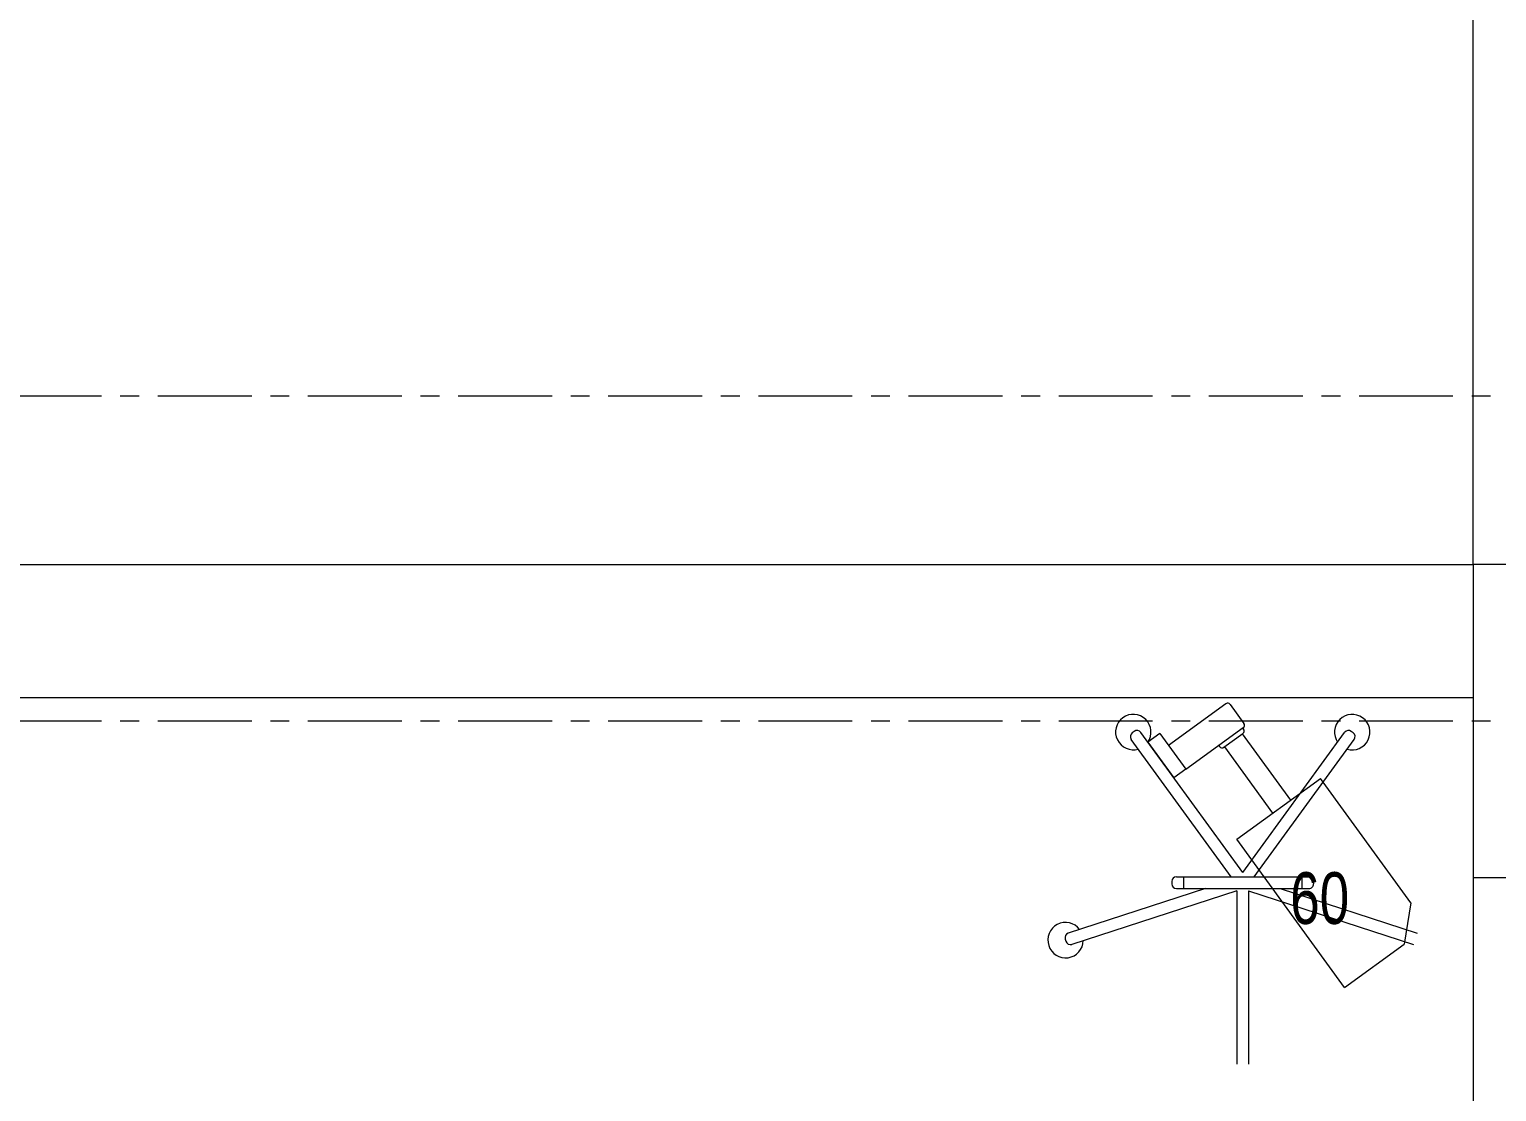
# Model space of a CAD drawing. Header units: millimetres. Extents: x 26027 to 581921, y 7230 to 233891.
# Drawn here: x 492492 to 494974, y 199868 to 201666 of the extents above; entities that cross this region are included whole.
import ezdxf

# ---------------------------------------------------------------- set-up
doc = ezdxf.new("R2010")
doc.units = ezdxf.units.MM
doc.header["$LTSCALE"] = 5
doc.linetypes.add('CENTER', pattern=[50.800000000000004, 31.75, -6.35, 6.35, -6.35])
doc.linetypes.add('HIDDEN', pattern=[9.524999999999999, 6.35, -3.175])
doc.layers.get('0').update_dxf_attribs({"color": 252})
doc.layers.add('axes', color=252, linetype='Continuous')
for name, color, linetype, lineweight in [('Medical Equipment and Furniture', 252, 'Continuous', 0), ('Medical Equipment and Furniture1', 252, 'Continuous', 5), ('Structure', 252, 'Continuous', 5), ('Walls', 252, 'Continuous', 5)]:
    doc.layers.add(name, color=color, linetype=linetype, lineweight=lineweight)
doc.styles.add('X3G_ENTITY_257CFD', font='swisscl.ttf', dxfattribs={"height": 200})

# ---------------------------------------------------------------- blocks, each defined once
blk = doc.blocks.new('HF12177-P')
for p, q in [((-0.0196261050550533, -0.0070130161670328), (-0.1885364131370046, 0.225472078058198)), ((0, 0), (-0.172356073249512, 0.2372277831040526)), ((0, 0), (0.1723560732495408, 0.2372277831040623)), ((0.0196261050550586, -0.0070130161670328), (0.1885364131370282, 0.2254720780581989)), ((-0.1199999999999939, -0.0150130161670328), (-0.1199999999999957, -0.0190130161670323)), ((-0.1119999999999948, -0.0070130161670328), (0.1120000000000059, -0.0070130161670328)), ((-0.0999999999999943, -0.0070130161670336), (-0.0999999999999943, -0.0270130161670323)), ((0.1000000000000054, -0.0070130161670336), (0.1000000000000054, -0.0270130161670323)), ((0.120000000000005, -0.0150130161670319), (0.120000000000005, -0.0190130161670315)), ((-0.0631375151467193, -0.0270130161670323), (-0.2950583245726665, -0.1023686551157921)), ((-0.0099999999999945, -0.0307768353717535), (-0.2888779846851648, -0.1213897854416945)), ((-0.1119999999999965, -0.0270130161670323), (0.1120000000000059, -0.0270130161670323)), ((-0.0099999999999945, -0.0307768353717535), (-0.0099999999999945, -0.3240065014399303)), ((0.0100000000000051, -0.0307768353717535), (0.0100000000000051, -0.3240065014399303)), ((0.0100000000000051, -0.0307768353717535), (0.2888779846851794, -0.1213897854416901)), ((0.0631375151467357, -0.0270130161670315), (0.2950583245726759, -0.1023686551157867))]:
    blk.add_line(p, q)
for centre, radius, start, end in [((-0.1851523544721125, 0.2378273370610664), 0.03, 325.4712206343755, 286.5287793654765), ((0.1851523544721343, 0.2378273370610664), 0.03, 253.4712206343819, 214.5287793655101), ((-0.182064277182004, 0.2301743600765382), 0.008, 126.3732650475615, 215.9999999999981), ((1.07e-14, -0.0170130161670334), 0.315, 125.626734952441, 126.3732650475588), ((-0.1788282092045108, 0.2325255010857132), 0.008, 36.00000000000047, 125.6267349524374), ((0.1788282092045397, 0.232525501085723), 0.008, 54.37326504756317, 143.9999999999995), ((1.07e-14, -0.0170130161670334), 0.315, 53.6267349524407, 54.37326504755897), ((0.1820642771820293, 0.2301743600765391), 0.008, 323.9999999999943, 53.62673495243742), ((-0.1119999999999948, -0.0150130161670328), 0.008, 90, 180), ((-0.1119999999999965, -0.0190130161670323), 0.008, 180, 270), ((0.1120000000000059, -0.0150130161670328), 0.008, 5.0889e-12, 90), ((0.1120000000000059, -0.0190130161670323), 0.008, 270, 8.472999999999999e-12), ((-0.2995828026329743, -0.1143533693951433), 0.03, 37.47122063443059, 358.5287793655249), ((-0.2925861886176673, -0.1099771072461531), 0.008, 107.9999999999985, 197.6267349524409), ((1.07e-14, -0.0170130161670334), 0.315, 197.6267349524403, 198.3732650475586), ((-0.2913501206401641, -0.1137813333113335), 0.008, 198.3732650475597, 287.9999999999986)]:
    blk.add_arc(centre, radius, start, end)
blk = doc.blocks.new('MONITOR ARM PLAN')
at = {"color": 8, "linetype": 'HIDDEN'}
for p, q in [((0.02499999999997726, -0.4937500000000057, 2.884949923066148e-09), (0.02500000000003411, -0.1837499999999892, 2.884949923283001e-09)), ((0.02500000000003411, -0.1837499999999892, 2.884949923283001e-09), (0.1999999999999886, -0.1837499999999608, 2.939084461879983e-09)), ((0.1999999999999886, -0.4437499999999943, 2.939084461698109e-09), (0.1999999999999886, -0.1837499999999608, 2.939084461879983e-09)), ((0.1999999999999886, -0.4437499999999943, 2.939084461698109e-09), (0.1500000000000341, -0.4937499999999773, 2.923617450635419e-09)), ((0.02499999999997726, -0.4937500000000057, 2.884949923066148e-09), (0.1500000000000341, -0.4937499999999773, 2.923617450635419e-09))]:
    blk.add_line(p, q, dxfattribs=at)
at = {"layer": 'Medical Equipment and Furniture1'}
for p, q in [((0.02500000000003411, 0.03750000000000853), (-5.684341886080801e-14, 0.03750000000000853)), ((-5.684341886080801e-14, 0.03750000000000853), (0, -0.03749999999999432)), ((0.02500000000003411, 0.03750000000000853), (0.02500000000003411, -0.0374999999999801)), ((0.1450000000000387, 0.01250000000003126), (0.02500000000003411, 0.01250000000000284)), ((0.1500000000000341, 0.007499999999993179), (0.1500000000000341, -0.03249999999997044)), ((0.02500000000003411, -0.0374999999999801), (0, -0.03749999999999432)), ((0.02500000000003411, -0.0374999999999801), (0.1450000000000387, -0.03749999999996589)), ((0.09375, -0.0374999999999801), (0.09375, -0.04000000000000625)), ((0.0987500000000523, -0.04499999999998749), (0.1387500000000159, -0.04499999999998749)), ((0.1000000000000227, -0.04499999999998749), (0.0999999999999659, -0.183749999999975)), ((0.1375000000000455, -0.04499999999997328), (0.1374999999999886, -0.1837499999999608)), ((0.1437500000000114, -0.03750000000002274), (0.1437500000000114, -0.03999999999999204))]:
    blk.add_line(p, q, dxfattribs=at)
for centre, start, end in [((0.1450000000000387, 0.0075000000000216, -3.499747055762833e-09), 0, 90), ((0.09874999999999545, -0.03999999999997783), 179.9999999999968, 270), ((0.1387500000000159, -0.03999999999999204), 270, 359.9999999999968), ((0.1450000000000387, -0.03249999999998465), 270, 0)]:
    blk.add_arc(centre, 0.005, start, end, dxfattribs=at)

msp = doc.modelspace()

# ---------------------------------------------------------------- linework, layer by layer
at = {"layer": 'axes', "linetype": 'CENTER', "lineweight": 0}
for p, q in [((544175.8116164189, 201045.2659107624, -2.945141526211614e-07), (460878.8451969284, 201045.2659107624, -2.945141526211614e-07)), ((544175.8116164189, 200495.2659107624, -2.945141526211614e-07), (460886.3268478841, 200495.2659107624, -2.945141526211614e-07))]:
    msp.add_line(p, q, dxfattribs=at)
at = {"layer": 'Structure', "elevation": -5.890273202524554e-07}
msp.add_lwpolyline([(494933.7707260156, 200230.2665009852), (495463.7707260156, 200230.2665009852), (495463.7707260156, 200760.2665009852), (494933.7707260156, 200760.2665009852)], close=True, dxfattribs=at)
at = {"layer": 'Walls'}
for p, q in [((494933.7707260156, 200760.2665009852, -5.890049949996978e-07), (494933.7707260156, 206030.2665736731, -5.890049949996978e-07)), ((488263.7707260156, 200760.2665009852, -5.890049949996978e-07), (494933.7707260156, 200760.2665009852, -5.890049949996978e-07)), ((488263.7707260156, 200535.2665009852, -5.890049949996978e-07), (494933.7707260156, 200535.2665009852, -5.890049949996978e-07)), ((494933.7707260156, 200230.2665009852, -5.890049949996978e-07), (494933.7707260153, 193560.2665009852, -5.890049949996978e-07))]:
    msp.add_line(p, q, dxfattribs=at)

# ---------------------------------------------------------------- block references
at = {"layer": 'Medical Equipment and Furniture', "xscale": 1000, "yscale": 1000, "zscale": 1000, "rotation": 35.98503167527946}
msp.add_blockref('MONITOR ARM PLAN', (494405.8013315187, 200429.2820488885, 2.445247254832318), dxfattribs=at)
at = {"layer": 'Medical Equipment and Furniture', "extrusion": (1.394047920958279e-12, -1.926890227025499e-13, -1), "xscale": -1000, "yscale": 1000, "zscale": -1000, "rotation": 0.01496832471714171}
msp.add_blockref('HF12177-P', (-494544.1467235074, 200238.7613039687, -2.445245455979874), dxfattribs=at)

# ---------------------------------------------------------------- texts
at = {"layer": 'Medical Equipment and Furniture', "insert": (494674.3472046012, 200239.43838584, 2.445246106577064), "char_height": 87.47307164393663, "width": 82.54339657094948, "attachment_point": 2, "style": 'X3G_ENTITY_257CFD'}
msp.add_mtext('60', dxfattribs=at)

doc.saveas('drawing.dxf')
